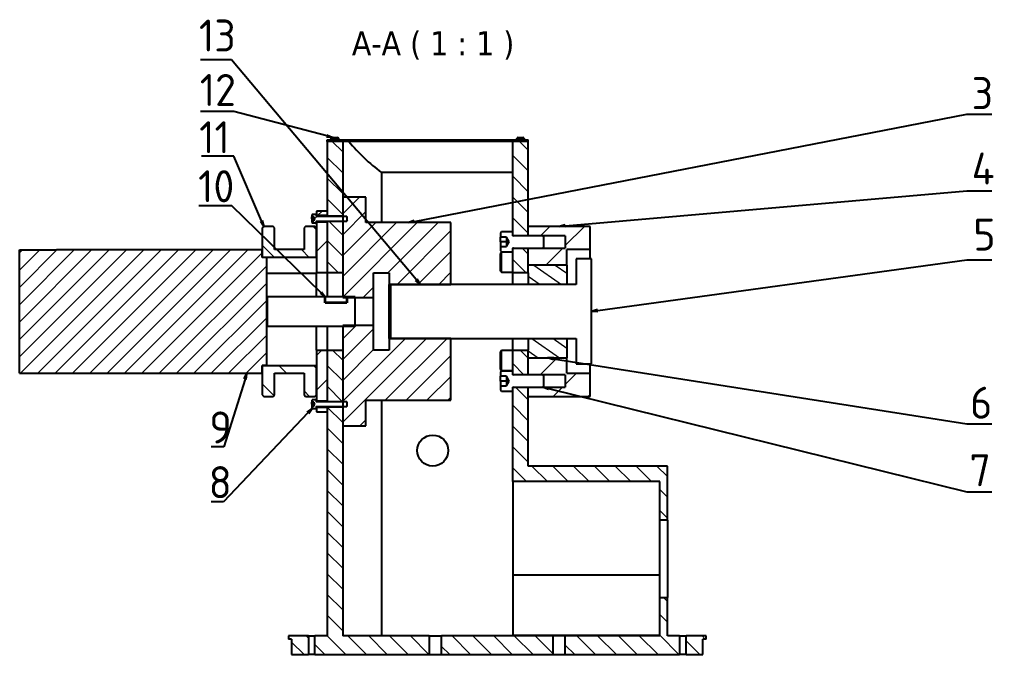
# Model space of a CAD drawing. Header units: millimetres. Extents: x 268 to 3467, y 437 to 2860.
# Drawn here: x 1993 to 3467, y 1898 to 2860 of the extents above; entities that cross this region are included whole.
import ezdxf
from ezdxf import colors
from ezdxf.entities.mleader import LeaderData, LeaderLine
from ezdxf.math import Vec2, Vec3

# ---------------------------------------------------------------- set-up
doc = ezdxf.new("R2010")
doc.units = ezdxf.units.MM
doc.layers.add('Nét mảnh', color=130, linetype='Continuous', lineweight=13)
doc.layers.add('Nét đậm', color=7, linetype='Continuous', lineweight=35)
doc.styles.add('MtXpl_TCVN_7284', font='tcvn+7284-2003r.ttf')
doc.styles.add('PDF Tahoma', font='tahoma.ttf')
pattern_1 = [(135, (-46879.318, -7868.628), (-26.26725, -26.26725), [])]
pattern_2 = [(45, (-1501.696, -1278.653), (-26.26725, 26.26725), [])]
pattern_3 = [(135, (-46879.318, -7868.628), (-15.7603495, -15.7603495), [])]
pattern_4 = [(45, (-46879.318, -7868.628), (-15.7603495, 15.7603495), [])]

# ---------------------------------------------------------------- blocks, each defined once
blk = doc.blocks.new('_Open')
at = {"color": 0, "linetype": 'ByBlock', "lineweight": -2}
for p, q in [((-1, 0.17), (0, 0)), ((-1, -0.17), (0, 0)), ((0, 0), (-1, 0))]:
    blk.add_line(p, q, dxfattribs=at)

msp = doc.modelspace()

# ---------------------------------------------------------------- hatches: boundary and pattern name
at = {"linetype": 'Continuous', "lineweight": 18}
h = msp.add_hatch(dxfattribs=at)
h.set_pattern_fill('ANSI31', scale=11.7, style=0)
h.set_pattern_definition(pattern_2)
h.paths.add_polyline_path([(2459.1, 2674.8), (2763.3, 2674.8), (2763.3, 2677.2), (2459.1, 2677.2)], flags=0)
h = msp.add_hatch(dxfattribs=at)
h.set_pattern_fill('ANSI31', scale=11.7, style=0)
h.set_pattern_definition(pattern_2)
edge = h.paths.add_edge_path(flags=0)
edge.add_line((2488.8, 2554.3), (2489.5, 2555))
edge.add_line((2489.5, 2555), (2489.5, 2560.7))
edge.add_line((2489.5, 2560.7), (2488.8, 2561.3))
edge.add_line((2488.8, 2561.3), (2442.9, 2561.3))
edge.add_arc((2442.9, 2561.6), 0.234, 180, 270, ccw=False)
edge.add_line((2442.7, 2561.6), (2442.7, 2564.2))
edge.add_line((2442.7, 2564.2), (2436.4, 2564.2))
edge.add_line((2436.4, 2564.2), (2435.7, 2563.5))
edge.add_line((2435.7, 2563.5), (2435.7, 2560.8))
edge.add_line((2435.7, 2560.8), (2438.7, 2560.8))
edge.add_line((2438.7, 2560.8), (2440.4, 2557.8))
edge.add_line((2440.4, 2557.8), (2438.7, 2554.8))
edge.add_line((2438.7, 2554.8), (2435.7, 2554.8))
edge.add_line((2435.7, 2554.8), (2435.7, 2552.1))
edge.add_line((2435.7, 2552.1), (2436.4, 2551.4))
edge.add_line((2436.4, 2551.4), (2442.7, 2551.4))
edge.add_line((2442.7, 2551.4), (2442.7, 2554.1))
edge.add_arc((2442.9, 2554.1), 0.234, 90, 180, ccw=False)
edge.add_line((2442.9, 2554.3), (2488.8, 2554.3))
at = {"layer": 'Nét mảnh', "linetype": 'Continuous', "lineweight": 18}
h = msp.add_hatch(dxfattribs=at)
h.set_pattern_fill('ANSI31', color=256, scale=7.02, angle=90, style=0)
h.set_pattern_definition(pattern_3)
h.paths.add_polyline_path([(2482.5, 2674.8), (2459.1, 2674.8), (2459.1, 2561.6), (2482.5, 2561.6)], flags=0)
h = msp.add_hatch(dxfattribs=at)
h.set_pattern_fill('ANSI31', color=256, scale=7.02, angle=90, style=0)
h.set_pattern_definition(pattern_3)
h.paths.add_polyline_path([(2763.3, 2532.1), (2763.3, 2674.8), (2739.9, 2674.8), (2739.9, 2532.1)], flags=0)
h = msp.add_hatch(dxfattribs=at)
h.set_pattern_fill('ANSI31', color=256, scale=7.02, style=0)
h.set_pattern_definition(pattern_4)
h.paths.add_polyline_path([(2552.7, 2458.4), (2646.3, 2458.4), (2646.3, 2552), (2517.6, 2552), (2517.6, 2590.6), (2482.5, 2590.6), (2482.5, 2438.5), (2529.3, 2438.5), (2529.3, 2475.9), (2552.7, 2475.9)], flags=0)
h = msp.add_hatch(dxfattribs=at)
h.set_pattern_fill('ANSI31', color=256, scale=11.7, style=0)
h.set_pattern_definition(pattern_2)
h.paths.add_polyline_path([(2459.1, 2562.5), (2459.1, 2569.5), (2442.7, 2569.5), (2442.7, 2562.5)], flags=0)
h = msp.add_hatch(dxfattribs=at)
h.set_pattern_fill('ANSI31', color=256, scale=11.7, style=0)
h.set_pattern_definition(pattern_2)
h.paths.add_polyline_path([(2442.7, 2475.9), (2459.1, 2475.9), (2459.1, 2553.1), (2442.7, 2553.1)], flags=0)
h = msp.add_hatch(dxfattribs=at)
h.set_pattern_fill('ANSI31', color=256, scale=7.02, angle=90, style=0)
h.set_pattern_definition(pattern_3)
h.paths.add_polyline_path([(2482.5, 2554), (2459.1, 2554), (2459.1, 2475.9), (2482.5, 2475.9)], flags=0)
h = msp.add_hatch(dxfattribs=at)
h.set_pattern_fill('ANSI31', color=256, scale=11.7, angle=90, style=0)
h.set_pattern_definition(pattern_1)
h.paths.add_polyline_path([(2442.7, 2499.3), (2442.7, 2543.8), (2440.3, 2546.1), (2426.3, 2546.1), (2424, 2543.8), (2424, 2511), (2379.5, 2511), (2379.5, 2543.8), (2377.2, 2546.1), (2363.1, 2546.1), (2360.8, 2543.8), (2360.8, 2499.3)], flags=0)
h = msp.add_hatch(dxfattribs=at)
h.set_pattern_fill('ANSI31', color=256, scale=11.7, style=0)
h.set_pattern_definition(pattern_2)
h.paths.add_polyline_path([(2763.3, 2532.1), (2819.4, 2532.1), (2819.4, 2513.4), (2763.3, 2513.4), (2763.3, 2487.6), (2821.8, 2487.6), (2821.8, 2511), (2856.9, 2511), (2856.9, 2546.1), (2763.3, 2546.1)], flags=0)
at = {"layer": 'Nét mảnh'}
h = msp.add_hatch(dxfattribs=at)
h.set_pattern_fill('ANSI31', color=256, scale=5.85)
h.set_pattern_definition([(45, (-46333.848, -7864.73), (-13.1336246, 13.1336246), [])])
h.paths.add_polyline_path([(2049.6, 2511), (2049.6, 2510.9), (1993.4, 2510.9), (1993.4, 2323.9), (2049.6, 2323.9), (2049.6, 2323.8), (2360.8, 2323.8), (2360.8, 2335.5), (2367.8, 2335.5), (2367.8, 2395.2), (2367.8, 2439.6), (2367.8, 2499.3), (2360.8, 2499.3), (2360.8, 2511)])
at = {"layer": 'Nét mảnh', "linetype": 'Continuous', "lineweight": 18}
h = msp.add_hatch(dxfattribs=at)
h.set_pattern_fill('ANSI31', color=256, scale=7.02, angle=90, style=0)
h.set_pattern_definition(pattern_3)
h.paths.add_polyline_path([(2739.9, 2475.9), (2763.3, 2475.9), (2763.3, 2513.4), (2739.9, 2513.4)], flags=0)
at = {"layer": 'Nét mảnh', "true_color": 0x58ba48}
h = msp.add_hatch(dxfattribs=at)
h.set_pattern_fill('ANSI31', color=85, scale=5.85, angle=100)
h.set_pattern_definition([(145, (-46333.848, -7864.73), (-10.653465, -15.214725), [])])
h.paths.add_polyline_path([(2821.8, 2458.4), (2821.8, 2487.6), (2763.3, 2487.6), (2763.3, 2475.9), (2763.3, 2458.4)])
h.paths.add_polyline_path([(2763.3, 2376.5), (2763.3, 2358.9), (2763.3, 2347.2), (2821.8, 2347.2), (2821.8, 2376.5)])
at = {"layer": 'Nét mảnh', "linetype": 'Continuous', "lineweight": 18}
h = msp.add_hatch(dxfattribs=at)
h.set_pattern_fill('ANSI31', color=256, scale=7.02, style=0)
h.set_pattern_definition(pattern_4)
h.paths.add_polyline_path([(2517.6, 2282.9), (2646.3, 2282.9), (2646.3, 2376.5), (2552.7, 2376.5), (2552.7, 2358.9), (2529.3, 2358.9), (2529.3, 2396.4), (2482.5, 2396.4), (2482.5, 2244.3), (2517.6, 2244.3)], flags=0)
h = msp.add_hatch(dxfattribs=at)
h.set_pattern_fill('ANSI31', color=256, scale=11.7, style=0)
h.set_pattern_definition(pattern_2)
h.paths.add_polyline_path([(2459.1, 2358.9), (2442.7, 2358.9), (2442.7, 2281.7), (2459.1, 2281.7)], flags=0)
h = msp.add_hatch(dxfattribs=at)
h.set_pattern_fill('ANSI31', color=256, scale=7.02, angle=90, style=0)
h.set_pattern_definition(pattern_3)
h.paths.add_polyline_path([(2482.5, 2358.9), (2459.1, 2358.9), (2459.1, 2280.8), (2482.5, 2280.8)], flags=0)
h = msp.add_hatch(dxfattribs=at)
h.set_pattern_fill('ANSI31', color=256, scale=7.02, angle=90, style=0)
h.set_pattern_definition(pattern_3)
h.paths.add_polyline_path([(2763.3, 2358.9), (2739.9, 2358.9), (2739.9, 2321.5), (2763.3, 2321.5)], flags=0)
h = msp.add_hatch(dxfattribs=at)
h.set_pattern_fill('ANSI31', color=256, scale=11.7, style=0)
h.set_pattern_definition(pattern_2)
h.paths.add_polyline_path([(2763.3, 2321.5), (2819.4, 2321.5), (2819.4, 2302.8), (2763.3, 2302.8), (2763.3, 2288.7), (2856.9, 2288.7), (2856.9, 2323.8), (2821.8, 2323.8), (2821.8, 2347.2), (2763.3, 2347.2)], flags=0)
h = msp.add_hatch(dxfattribs=at)
h.set_pattern_fill('ANSI31', color=256, scale=11.7, angle=90, style=0)
h.set_pattern_definition(pattern_1)
h.paths.add_polyline_path([(2426.3, 2288.7), (2440.3, 2288.7), (2442.7, 2291.1), (2442.7, 2335.5), (2360.8, 2335.5), (2360.8, 2291.1), (2363.1, 2288.7), (2377.2, 2288.7), (2379.5, 2291.1), (2379.5, 2323.8), (2424, 2323.8), (2424, 2291.1)], flags=0)
h = msp.add_hatch(dxfattribs=at)
h.set_pattern_fill('ANSI31', color=256, scale=7.02, angle=90, style=0)
h.set_pattern_definition(pattern_3)
h.paths.add_polyline_path([(2763.3, 2302.8), (2739.9, 2302.8), (2739.9, 2160), (2962.2, 2160), (2962.2, 2101.5), (2973.9, 2101.5), (2973.9, 2183.4), (2763.3, 2183.4)], flags=0)
h = msp.add_hatch(dxfattribs=at)
h.set_pattern_fill('ANSI31', color=256, scale=7.02, angle=90, style=0)
h.set_pattern_definition(pattern_3)
h.paths.add_polyline_path([(2482.5, 2273.2), (2459.1, 2273.2), (2459.1, 1926), (2440.5, 1926), (2440.5, 1897.9), (2613.5, 1897.9), (2613.5, 1926), (2482.5, 1926)], flags=0)
h = msp.add_hatch(dxfattribs=at)
h.set_pattern_fill('ANSI31', color=256, scale=7.02, angle=90, style=0)
h.set_pattern_definition(pattern_3)
h.paths.add_polyline_path([(2800.7, 1926), (2819.4, 1926), (2819.4, 1897.9), (2992.4, 1897.9), (2992.4, 1926), (2973.9, 1926), (2973.9, 1984.5), (2962.2, 1984.5), (2962.2, 1926.4), (2739.9, 1926.4), (2739.9, 1926), (2632.2, 1926), (2632.2, 1897.9), (2800.7, 1897.9)], flags=0)
h = msp.add_hatch(dxfattribs=at)
h.set_pattern_fill('ANSI31', color=256, scale=7.02, angle=90, style=0)
h.set_pattern_definition(pattern_3)
h.paths.add_polyline_path([(2400.6, 1921.3), (2405.2, 1921.3), (2405.2, 1897.9), (2430.8, 1897.9), (2430.8, 1926), (2400.6, 1926)], flags=0)
h = msp.add_hatch(dxfattribs=at)
h.set_pattern_fill('ANSI31', color=256, scale=7.02, angle=90, style=0)
h.set_pattern_definition(pattern_3)
h.paths.add_polyline_path([(3027.7, 1921.3), (3032.4, 1921.3), (3032.4, 1926), (3002.1, 1926), (3002.1, 1897.9), (3027.7, 1897.9)], flags=0)

# ---------------------------------------------------------------- linework, layer by layer
at = {"color": 7, "linetype": 'Continuous', "lineweight": 25}
for p, q in [((2459.1, 2674.8), (2459.1, 2677.2)), ((2459.1, 2677.2), (2763.3, 2677.2)), ((2482.5, 2674.8), (2459.1, 2674.8)), ((2459.1, 2674.8), (2459.1, 2561.6)), ((2763.3, 2674.8), (2459.1, 2674.8)), ((2464.1, 2678), (2464.1, 2677.2)), ((2464.1, 2678), (2477.4, 2678)), ((2467.4, 2681), (2474.1, 2681)), ((2477.4, 2677.2), (2477.4, 2678)), ((2482.5, 2674.8), (2482.5, 2561.6)), ((2763.3, 2674.8), (2739.9, 2674.8)), ((2739.9, 2532.1), (2739.9, 2674.8)), ((2744.9, 2678), (2744.9, 2677.2)), ((2744.9, 2678), (2758.2, 2678)), ((2748.2, 2681), (2754.9, 2681)), ((2758.2, 2677.2), (2758.2, 2678)), ((2763.3, 2674.8), (2763.3, 2677.2)), ((2763.3, 2532.1), (2763.3, 2674.8)), ((2541, 2628), (2541, 2552)), ((2739.9, 2628), (2541, 2628)), ((2517.6, 2590.6), (2482.5, 2590.6)), ((2482.5, 2590.6), (2482.5, 2438.5)), ((2517.6, 2552), (2517.6, 2590.6)), ((2459.1, 2569.5), (2442.7, 2569.5)), ((2442.7, 2569.5), (2442.7, 2562.5)), ((2459.1, 2569.5), (2459.1, 2562.5)), ((2436.4, 2564.2), (2435.7, 2563.5)), ((2435.7, 2563.5), (2435.7, 2560.8)), ((2438.7, 2560.8), (2435.7, 2560.8)), ((2435.7, 2557.8), (2435.7, 2560.8)), ((2438.7, 2557.8), (2435.7, 2557.8)), ((2435.7, 2557.8), (2435.7, 2554.8)), ((2435.7, 2554.8), (2435.7, 2552.1)), ((2435.7, 2554.8), (2438.7, 2554.8)), ((2435.7, 2552.1), (2436.4, 2551.4)), ((2442.7, 2564.2), (2436.4, 2564.2)), ((2436.4, 2551.4), (2442.7, 2551.4)), ((2440.4, 2557.8), (2438.7, 2560.8)), ((2438.7, 2560.8), (2438.7, 2559.3)), ((2438.7, 2559.3), (2438.7, 2556.3)), ((2438.7, 2554.8), (2440.4, 2557.8)), ((2438.7, 2556.3), (2438.7, 2554.8)), ((2442.7, 2561.6), (2442.7, 2564.2)), ((2459.1, 2562.5), (2442.7, 2562.5)), ((2442.7, 2551.4), (2442.7, 2554.1)), ((2442.7, 2553.1), (2459.1, 2553.1)), ((2442.7, 2553.1), (2442.7, 2475.9)), ((2488.8, 2561.3), (2442.9, 2561.3)), ((2442.9, 2554.3), (2488.8, 2554.3)), ((2482.5, 2561.6), (2459.1, 2561.6)), ((2459.1, 2561.6), (2459.1, 2561.3)), ((2459.1, 2554.3), (2459.1, 2554)), ((2459.1, 2554), (2482.5, 2554)), ((2459.1, 2554), (2459.1, 2475.9)), ((2459.1, 2553.1), (2459.1, 2475.9)), ((2482.5, 2554), (2482.5, 2475.9)), ((2488.8, 2561.3), (2489.5, 2560.7)), ((2489.5, 2555), (2488.8, 2554.3)), ((2489.5, 2555), (2489.5, 2560.7)), ((2646.3, 2552), (2517.6, 2552)), ((2646.3, 2458.4), (2646.3, 2552)), ((2363.1, 2546.1), (2360.8, 2543.8)), ((2360.8, 2543.8), (2360.8, 2499.3)), ((2377.2, 2546.1), (2363.1, 2546.1)), ((2379.5, 2543.8), (2377.2, 2546.1)), ((2379.5, 2511), (2379.5, 2543.8)), ((2426.3, 2546.1), (2424, 2543.8)), ((2424, 2543.8), (2424, 2511)), ((2440.3, 2546.1), (2426.3, 2546.1)), ((2442.7, 2543.8), (2440.3, 2546.1)), ((2442.7, 2499.3), (2442.7, 2543.8)), ((2723, 2537.9), (2721.1, 2536.1)), ((2721.1, 2536.1), (2721.1, 2529.8)), ((2739.9, 2537.9), (2723, 2537.9)), ((2739.9, 2533), (2739.9, 2537.9)), ((2856.9, 2546.1), (2763.3, 2546.1)), ((2763.3, 2532.1), (2763.3, 2546.1)), ((2856.9, 2511), (2856.9, 2546.1)), ((2730.5, 2529.8), (2721.1, 2529.8)), ((2721.1, 2522.7), (2721.1, 2529.8)), ((2730.5, 2522.7), (2721.1, 2522.7)), ((2721.1, 2522.7), (2721.1, 2515.6)), ((2734.6, 2522.7), (2730.5, 2529.8)), ((2730.5, 2529.8), (2730.5, 2526.3)), ((2730.5, 2526.3), (2730.5, 2519.1)), ((2730.5, 2515.6), (2734.6, 2522.7)), ((2763.3, 2532.1), (2739.9, 2532.1)), ((2785.1, 2532.1), (2740.8, 2532.1)), ((2819.4, 2532.1), (2763.3, 2532.1)), ((2785.1, 2532.1), (2786.7, 2530.5)), ((2786.7, 2515), (2786.7, 2530.5)), ((2819.4, 2532.1), (2819.4, 2513.4)), ((1993.4, 2323.9), (1993.4, 2510.9)), ((1993.4, 2510.9), (2049.6, 2510.9)), ((2049.6, 2510.9), (2049.6, 2511)), ((2049.6, 2511), (2360.8, 2511)), ((2360.8, 2499.3), (2360.8, 2511)), ((2424, 2511), (2379.5, 2511)), ((2721.1, 2515.6), (2721.1, 2509.4)), ((2721.1, 2515.6), (2730.5, 2515.6)), ((2721.1, 2509.4), (2723, 2507.5)), ((2723, 2507.1), (2721.1, 2505.2)), ((2723, 2507.5), (2739.9, 2507.5)), ((2739.9, 2507.1), (2723, 2507.1)), ((2723, 2476.7), (2723, 2507.1)), ((2730.5, 2519.1), (2730.5, 2515.6)), ((2739.9, 2513.4), (2763.3, 2513.4)), ((2739.9, 2475.9), (2739.9, 2513.4)), ((2739.9, 2507.5), (2739.9, 2512.4)), ((2740.8, 2513.4), (2785.1, 2513.4)), ((2763.3, 2475.9), (2763.3, 2513.4)), ((2763.3, 2513.4), (2819.4, 2513.4)), ((2763.3, 2487.6), (2763.3, 2513.4)), ((2786.7, 2515), (2785.1, 2513.4)), ((2856.9, 2511), (2821.8, 2511)), ((2821.8, 2487.6), (2821.8, 2511)), ((2856.9, 2497), (2856.9, 2511)), ((2367.8, 2499.3), (2360.8, 2499.3)), ((2442.7, 2499.3), (2360.8, 2499.3)), ((2367.8, 2439.6), (2367.8, 2499.3)), ((2721.1, 2478.5), (2721.1, 2505.2)), ((2835.8, 2497), (2835.8, 2458.4)), ((2859.2, 2497), (2835.8, 2497)), ((2859.2, 2337.9), (2859.2, 2497)), ((2721.1, 2478.5), (2723, 2476.7)), ((2723, 2476.7), (2739.9, 2476.7)), ((2821.8, 2487.6), (2763.3, 2487.6)), ((2821.8, 2487.6), (2821.8, 2458.4)), ((2459.1, 2475.9), (2442.7, 2475.9)), ((2442.7, 2439.6), (2442.7, 2475.9)), ((2482.5, 2475.9), (2459.1, 2475.9)), ((2459.1, 2475.9), (2459.1, 2439.6)), ((2529.3, 2475.9), (2552.7, 2475.9)), ((2529.3, 2438.5), (2529.3, 2475.9)), ((2552.7, 2475.9), (2552.7, 2458.4)), ((2763.3, 2475.9), (2739.9, 2475.9)), ((2739.9, 2458.4), (2739.9, 2475.9)), ((2763.3, 2475.9), (2763.3, 2458.4)), ((2552.7, 2458.4), (2646.3, 2458.4)), ((2552.7, 2376.5), (2552.7, 2458.4)), ((2555, 2458.4), (2555, 2376.5)), ((2835.8, 2458.4), (2555, 2458.4)), ((2501.2, 2439.6), (2367.8, 2439.6)), ((2482.5, 2438.5), (2529.3, 2438.5)), ((2501.2, 2395.2), (2501.2, 2439.6)), ((2529.3, 2396.4), (2529.3, 2438.5)), ((2367.8, 2395.2), (2501.2, 2395.2)), ((2367.8, 2335.5), (2367.8, 2395.2)), ((2442.7, 2358.9), (2442.7, 2395.2)), ((2459.1, 2395.2), (2459.1, 2358.9)), ((2529.3, 2396.4), (2482.5, 2396.4)), ((2482.5, 2396.4), (2482.5, 2244.3)), ((2529.3, 2358.9), (2529.3, 2396.4)), ((2552.7, 2376.5), (2552.7, 2358.9)), ((2646.3, 2376.5), (2552.7, 2376.5)), ((2555, 2376.5), (2835.8, 2376.5)), ((2646.3, 2282.9), (2646.3, 2376.5)), ((2739.9, 2358.9), (2739.9, 2376.5)), ((2763.3, 2376.5), (2763.3, 2358.9)), ((2821.8, 2376.5), (2821.8, 2347.2)), ((2835.8, 2376.5), (2835.8, 2337.9)), ((2442.7, 2358.9), (2459.1, 2358.9)), ((2442.7, 2358.9), (2442.7, 2281.7)), ((2459.1, 2358.9), (2482.5, 2358.9)), ((2459.1, 2358.9), (2459.1, 2280.8)), ((2459.1, 2358.9), (2459.1, 2281.7)), ((2482.5, 2358.9), (2482.5, 2280.8)), ((2552.7, 2358.9), (2529.3, 2358.9)), ((2739.9, 2358.9), (2763.3, 2358.9)), ((2739.9, 2321.5), (2739.9, 2358.9)), ((2763.3, 2321.5), (2763.3, 2358.9)), ((2723, 2358.2), (2721.1, 2356.3)), ((2721.1, 2329.6), (2721.1, 2356.3)), ((2739.9, 2358.2), (2723, 2358.2)), ((2723, 2327.7), (2723, 2358.2)), ((2763.3, 2347.2), (2821.8, 2347.2)), ((2763.3, 2321.5), (2763.3, 2347.2)), ((2821.8, 2323.8), (2821.8, 2347.2)), ((2367.8, 2335.5), (2360.8, 2335.5)), ((2360.8, 2323.8), (2360.8, 2335.5)), ((2360.8, 2335.5), (2442.7, 2335.5)), ((2360.8, 2335.5), (2360.8, 2291.1)), ((2442.7, 2291.1), (2442.7, 2335.5)), ((2721.1, 2329.6), (2723, 2327.7)), ((2835.8, 2337.9), (2859.2, 2337.9)), ((2856.9, 2323.8), (2856.9, 2337.9)), ((1993.4, 2323.9), (2049.6, 2323.9)), ((2049.6, 2323.8), (2049.6, 2323.9)), ((2049.6, 2323.8), (2360.8, 2323.8)), ((2379.5, 2323.8), (2424, 2323.8)), ((2379.5, 2291.1), (2379.5, 2323.8)), ((2424, 2323.8), (2424, 2291.1)), ((2723, 2327.3), (2721.1, 2325.5)), ((2721.1, 2325.5), (2721.1, 2319.2)), ((2730.5, 2319.2), (2721.1, 2319.2)), ((2721.1, 2312.1), (2721.1, 2319.2)), ((2723, 2327.7), (2739.9, 2327.7)), ((2739.9, 2327.3), (2723, 2327.3)), ((2734.6, 2312.1), (2730.5, 2319.2)), ((2730.5, 2319.2), (2730.5, 2315.7)), ((2730.5, 2315.7), (2730.5, 2308.5)), ((2739.9, 2322.4), (2739.9, 2327.3)), ((2763.3, 2321.5), (2739.9, 2321.5)), ((2785.1, 2321.5), (2740.8, 2321.5)), ((2819.4, 2321.5), (2763.3, 2321.5)), ((2785.1, 2321.5), (2786.7, 2319.9)), ((2786.7, 2304.4), (2786.7, 2319.9)), ((2819.4, 2321.5), (2819.4, 2302.8)), ((2821.8, 2323.8), (2856.9, 2323.8)), ((2856.9, 2288.7), (2856.9, 2323.8)), ((2730.5, 2312.1), (2721.1, 2312.1)), ((2721.1, 2312.1), (2721.1, 2305)), ((2721.1, 2305), (2721.1, 2298.8)), ((2721.1, 2305), (2730.5, 2305)), ((2730.5, 2305), (2734.6, 2312.1)), ((2730.5, 2308.5), (2730.5, 2305)), ((2739.9, 2302.8), (2763.3, 2302.8)), ((2739.9, 2160), (2739.9, 2302.8)), ((2739.9, 2296.9), (2739.9, 2301.8)), ((2740.8, 2302.8), (2785.1, 2302.8)), ((2763.3, 2183.4), (2763.3, 2302.8)), ((2763.3, 2302.8), (2819.4, 2302.8)), ((2763.3, 2288.7), (2763.3, 2302.8)), ((2786.7, 2304.4), (2785.1, 2302.8)), ((2360.8, 2291.1), (2363.1, 2288.7)), ((2363.1, 2288.7), (2377.2, 2288.7)), ((2377.2, 2288.7), (2379.5, 2291.1)), ((2424, 2291.1), (2426.3, 2288.7)), ((2426.3, 2288.7), (2440.3, 2288.7)), ((2440.3, 2288.7), (2442.7, 2291.1)), ((2721.1, 2298.8), (2723, 2296.9)), ((2723, 2296.9), (2739.9, 2296.9)), ((2763.3, 2288.7), (2856.9, 2288.7)), ((2436.4, 2283.4), (2435.7, 2282.7)), ((2435.7, 2282.7), (2435.7, 2280)), ((2438.7, 2280), (2435.7, 2280)), ((2435.7, 2277), (2435.7, 2280)), ((2438.7, 2277), (2435.7, 2277)), ((2435.7, 2277), (2435.7, 2274)), ((2435.7, 2274), (2435.7, 2271.3)), ((2435.7, 2274), (2438.7, 2274)), ((2435.7, 2271.3), (2436.4, 2270.6)), ((2442.7, 2283.4), (2436.4, 2283.4)), ((2436.4, 2270.6), (2442.7, 2270.6)), ((2440.4, 2277), (2438.7, 2280)), ((2438.7, 2280), (2438.7, 2278.5)), ((2438.7, 2278.5), (2438.7, 2275.5)), ((2438.7, 2274), (2440.4, 2277)), ((2438.7, 2275.5), (2438.7, 2274)), ((2442.7, 2280.8), (2442.7, 2283.4)), ((2459.1, 2281.7), (2442.7, 2281.7)), ((2442.7, 2270.6), (2442.7, 2273.3)), ((2442.7, 2272.3), (2459.1, 2272.3)), ((2442.7, 2272.3), (2442.7, 2265.3)), ((2488.8, 2280.5), (2442.9, 2280.5)), ((2442.9, 2273.5), (2488.8, 2273.5)), ((2482.5, 2280.8), (2459.1, 2280.8)), ((2459.1, 2280.8), (2459.1, 2280.5)), ((2459.1, 2273.5), (2459.1, 2273.2)), ((2459.1, 2273.2), (2482.5, 2273.2)), ((2459.1, 2273.2), (2459.1, 1926)), ((2459.1, 2272.3), (2459.1, 2265.3)), ((2482.5, 2273.2), (2482.5, 1926)), ((2488.8, 2280.5), (2489.5, 2279.9)), ((2489.5, 2274.2), (2488.8, 2273.5)), ((2489.5, 2274.2), (2489.5, 2279.9)), ((2517.6, 2282.9), (2646.3, 2282.9)), ((2517.6, 2244.3), (2517.6, 2282.9)), ((2541, 2282.9), (2541, 1926)), ((2442.7, 2265.3), (2459.1, 2265.3)), ((2482.5, 2244.3), (2517.6, 2244.3)), ((2973.9, 2183.4), (2763.3, 2183.4)), ((2973.9, 2101.5), (2973.9, 2183.4)), ((2962.2, 2160), (2739.9, 2160)), ((2739.9, 2160), (2739.9, 2018.2)), ((2962.2, 2101.5), (2962.2, 2160)), ((2973.9, 2101.5), (2962.2, 2101.5)), ((2962.2, 1984.5), (2962.2, 2101.5)), ((2973.9, 2101.5), (2973.9, 1984.5)), ((2962.2, 2018.2), (2739.9, 2018.2)), ((2739.9, 2018.2), (2739.9, 1926.7)), ((2962.2, 1926.4), (2962.2, 1984.5)), ((2962.2, 1984.5), (2973.9, 1984.5)), ((2973.9, 1926), (2973.9, 1984.5)), ((2400.6, 1926), (2400.6, 1921.3)), ((2430.8, 1926), (2400.6, 1926)), ((2405.2, 1921.3), (2400.6, 1921.3)), ((2405.2, 1921.3), (2405.2, 1897.9)), ((2430.8, 1926), (2430.8, 1897.9)), ((2430.8, 1926), (2440.5, 1926)), ((2440.5, 1897.9), (2440.5, 1926)), ((2459.1, 1926), (2440.5, 1926)), ((2613.5, 1926), (2482.5, 1926)), ((2613.5, 1926), (2613.5, 1897.9)), ((2613.5, 1926), (2632.2, 1926)), ((2632.2, 1897.9), (2632.2, 1926)), ((2739.9, 1926), (2632.2, 1926)), ((2962.2, 1926.7), (2739.9, 1926.7)), ((2739.9, 1926.4), (2739.9, 1926.7)), ((2962.2, 1926.4), (2739.9, 1926.4)), ((2739.9, 1926), (2739.9, 1926.4)), ((2800.7, 1926), (2800.7, 1897.9)), ((2819.4, 1926), (2800.7, 1926)), ((2819.4, 1897.9), (2819.4, 1926)), ((2992.4, 1926), (2973.9, 1926)), ((2992.4, 1926), (2992.4, 1897.9)), ((2992.4, 1926), (3002.1, 1926)), ((3002.1, 1897.9), (3002.1, 1926)), ((3032.4, 1926), (3002.1, 1926)), ((3027.7, 1897.9), (3027.7, 1921.3)), ((3032.4, 1921.3), (3027.7, 1921.3)), ((3032.4, 1921.3), (3032.4, 1926)), ((2405.2, 1897.9), (2430.8, 1897.9)), ((2440.5, 1897.9), (2430.8, 1897.9)), ((2440.5, 1897.9), (2613.5, 1897.9)), ((2613.5, 1897.9), (2632.2, 1897.9)), ((2632.2, 1897.9), (2800.7, 1897.9)), ((2800.7, 1897.9), (2819.4, 1897.9)), ((2819.4, 1897.9), (2992.4, 1897.9)), ((3002.1, 1897.9), (2992.4, 1897.9)), ((3002.1, 1897.9), (3027.7, 1897.9))]:
    msp.add_line(p, q, dxfattribs=at)
at = {"color": 8, "linetype": 'Continuous', "lineweight": 25}
msp.add_line((2367.8, 2475.3), (2442.7, 2475.3), dxfattribs=at)
at = {"color": 7, "linetype": 'Continuous', "lineweight": 25}
msp.add_circle((2618.8, 2206.8), 23.4, dxfattribs=at)
for centre, radius, start, end in [((2470.8, 2673.9), 7.84, 115.1629, 148.2537), ((2470.8, 2673.9), 7.84, 31.7463, 64.8371), ((2716.5, 2862), 292.5, 219.7918, 233.1301), ((2751.6, 2673.9), 7.84, 115.1629, 148.2537), ((2751.6, 2673.9), 7.84, 31.7463, 64.8371), ((2442.9, 2561.6), 0.234, 180, 270), ((2442.9, 2554.1), 0.234, 90, 180), ((2740.8, 2533), 0.936, 180, 270), ((2740.8, 2512.4), 0.936, 90, 180), ((2740.8, 2322.4), 0.936, 180, 270), ((2740.8, 2301.8), 0.936, 90, 180), ((2442.9, 2280.8), 0.234, 180, 270), ((2442.9, 2273.3), 0.234, 90, 180)]:
    msp.add_arc(centre, radius, start, end, dxfattribs=at)
at = {"layer": 'Nét đậm'}
for p, q in [((2367.8, 2439.6), (2367.8, 2395.2)), ((2456, 2430.3), (2456, 2439.6)), ((2488.8, 2439.6), (2488.8, 2430.3)), ((2488.8, 2430.3), (2456, 2430.3))]:
    msp.add_line(p, q, dxfattribs=at)

# ---------------------------------------------------------------- texts
at = {"layer": 'Nét đậm', "attachment_point": 1, "style": 'MtXpl_TCVN_7284'}
for s, insert, char_height in [('13', (2265, 2859.4), 48.46), ('12', (2266.3, 2777), 48.46), ('3', (3434.2, 2772.2), 48.5), ('11', (2265.4, 2705.4), 48.46), ('4', (3434.3, 2658), 48.5), ('10', (2263.7, 2631.2), 48.46), ('5', (3436.8, 2558.1), 48.5), ('6', (3432, 2303.5), 48.5), ('9', (2280.7, 2266), 48.5), ('7', (3430.9, 2201.3), 48.5), ('8', (2279.7, 2183.1), 48.5)]:
    msp.add_mtext_dynamic_manual_height_columns(s, width=212.713, gutter_width=58.5, heights=[0], dxfattribs=dict(at, insert=insert, char_height=char_height))
at = {"layer": 'Nét đậm', "insert": (2496.4, 2820.2), "char_height": 36.503, "attachment_point": 4, "style": 'PDF Tahoma'}
msp.add_mtext('A-A ( 1 : 1 )', dxfattribs=at)

# ---------------------------------------------------------------- leaders
at = {"layer": 'Nét đậm'}
ml = msp.add_multileader_mtext('Standard', dxfattribs=at)
ml.set_content('', color=256)
ml.set_leader_properties()
ml.set_arrow_properties(name='OPEN')
ml.build(insert=Vec2(0, 0))
ml.multileader.update_dxf_attribs({"text_left_attachment_type": 5, "arrow_head_size": 9.36})
ctx = ml.context
ctx.base_point, ctx.char_height, ctx.arrow_head_size, ctx.landing_gap_size, ctx.plane_origin = Vec3(2257.7, 2793.3), 10.2, 9.36, 4.68, Vec3(2599.5, 2458.4)
ctx.left_attachment, ctx.text_align_type = 5, 2
notes = []
notes.append((ctx, [(0, (1, 1, 0), (2314.1, 2798.4), (-1, 0), 47, [(0, [(2599.5, 2458.4)], 0, [])])]))
ctx.mtext.insert, ctx.mtext.alignment, ctx.mtext.flow_direction = Vec3(2262.4, 2803.5), 3, 5
ml = msp.add_multileader_mtext('Standard', dxfattribs=at)
ml.set_content('', color=256)
ml.set_leader_properties()
ml.set_arrow_properties(name='OPEN')
ml.build(insert=Vec2(0, 0))
ml.multileader.update_dxf_attribs({"text_left_attachment_type": 5, "arrow_head_size": 9.36})
ctx = ml.context
ctx.base_point, ctx.char_height, ctx.arrow_head_size, ctx.landing_gap_size, ctx.plane_origin = Vec3(2257.7, 2715.2), 10.2, 9.36, 4.68, Vec3(2467.4, 2681)
ctx.left_attachment, ctx.text_align_type = 5, 2
notes.append((ctx, [(0, (1, 1, 0), (2317.7, 2720.4), (-1, 0), 50.6, [(0, [(2467.4, 2681)], 0, [])])]))
ctx.mtext.insert, ctx.mtext.alignment, ctx.mtext.flow_direction = Vec3(2262.4, 2725.5), 3, 5
ml = msp.add_multileader_mtext('Standard', dxfattribs=at)
ml.set_content('', color=256)
ml.set_leader_properties()
ml.set_arrow_properties(name='OPEN')
ml.build(insert=Vec2(0, 0))
ml.multileader.update_dxf_attribs({"text_left_attachment_type": 5, "arrow_head_size": 9.36})
ctx = ml.context
ctx.base_point, ctx.char_height, ctx.arrow_head_size, ctx.landing_gap_size, ctx.plane_origin = Vec3(3460, 2716.3), 10.2, 9.36, 4.68, Vec3(2581.9, 2552)
ctx.left_attachment = 5
notes.append((ctx, [(0, (1, 1, 0), (3426.8, 2716.3), (1, 0), 33.2, [(0, [(2581.9, 2552)], 0, [])])]))
ctx.mtext.insert, ctx.mtext.flow_direction = Vec3(3464.7, 2726.6), 5
ml = msp.add_multileader_mtext('Standard', dxfattribs=at)
ml.set_content('', color=256)
ml.set_leader_properties()
ml.set_arrow_properties(name='OPEN')
ml.build(insert=Vec2(0, 0))
ml.multileader.update_dxf_attribs({"text_left_attachment_type": 5, "arrow_head_size": 9.36})
ctx = ml.context
ctx.base_point, ctx.char_height, ctx.arrow_head_size, ctx.landing_gap_size, ctx.plane_origin = Vec3(2259.4, 2647.4), 10.2, 9.36, 4.68, Vec3(2363.1, 2546.1)
ctx.left_attachment, ctx.text_align_type = 5, 2
notes.append((ctx, [(0, (1, 1, 0), (2317.7, 2652.5), (-1, 0), 48.9, [(0, [(2363.1, 2546.1)], 0, [])])]))
ctx.mtext.insert, ctx.mtext.alignment, ctx.mtext.flow_direction = Vec3(2264.1, 2657.6), 3, 5
ml = msp.add_multileader_mtext('Standard', dxfattribs=at)
ml.set_content('', color=256)
ml.set_leader_properties()
ml.set_arrow_properties(name='OPEN')
ml.build(insert=Vec2(0, 0))
ml.multileader.update_dxf_attribs({"text_left_attachment_type": 5, "arrow_head_size": 9.36})
ctx = ml.context
ctx.base_point, ctx.char_height, ctx.arrow_head_size, ctx.landing_gap_size, ctx.plane_origin = Vec3(3460, 2600.3), 10.2, 9.36, 4.68, Vec3(2810.1, 2546.1)
ctx.left_attachment = 5
notes.append((ctx, [(0, (1, 1, 0), (3426.8, 2600.3), (1, 0), 33.2, [(0, [(2810.1, 2546.1)], 0, [])])]))
ctx.mtext.insert, ctx.mtext.flow_direction = Vec3(3464.7, 2610.6), 5
ml = msp.add_multileader_mtext('Standard', dxfattribs=at)
ml.set_content('', color=256)
ml.set_leader_properties()
ml.set_arrow_properties(name='OPEN')
ml.build(insert=Vec2(0, 0))
ml.multileader.update_dxf_attribs({"text_left_attachment_type": 5, "arrow_head_size": 9.36})
ctx = ml.context
ctx.base_point, ctx.char_height, ctx.arrow_head_size, ctx.landing_gap_size, ctx.plane_origin = Vec3(2255.3, 2572.4), 10.2, 9.36, 4.68, Vec3(2456, 2439.6)
ctx.left_attachment, ctx.text_align_type = 5, 2
notes.append((ctx, [(0, (1, 1, 0), (2314.5, 2577.5), (-1, 0), 49.8, [(0, [(2456, 2439.6)], 0, [])])]))
ctx.mtext.insert, ctx.mtext.alignment, ctx.mtext.flow_direction = Vec3(2260, 2582.6), 3, 5
ml = msp.add_multileader_mtext('Standard', dxfattribs=at)
ml.set_content('', color=256)
ml.set_leader_properties()
ml.set_arrow_properties(name='OPEN')
ml.build(insert=Vec2(0, 0))
ml.multileader.update_dxf_attribs({"text_left_attachment_type": 5, "arrow_head_size": 9.36})
ctx = ml.context
ctx.base_point, ctx.char_height, ctx.arrow_head_size, ctx.landing_gap_size, ctx.plane_origin = Vec3(3460, 2495.4), 10.2, 9.36, 4.68, Vec3(2859.2, 2417.4)
ctx.left_attachment = 5
notes.append((ctx, [(0, (1, 1, 0), (3426.8, 2495.4), (1, 0), 33.2, [(0, [(2859.2, 2417.4)], 0, [])])]))
ctx.mtext.insert, ctx.mtext.flow_direction = Vec3(3464.7, 2505.6), 5
ml = msp.add_multileader_mtext('Standard', dxfattribs=at)
ml.set_content('', color=256)
ml.set_leader_properties()
ml.set_arrow_properties(name='OPEN')
ml.build(insert=Vec2(0, 0))
ml.multileader.update_dxf_attribs({"text_left_attachment_type": 5, "arrow_head_size": 9.36})
ctx = ml.context
ctx.base_point, ctx.char_height, ctx.arrow_head_size, ctx.landing_gap_size, ctx.plane_origin = Vec3(3460, 2247.2), 10.2, 9.36, 4.68, Vec3(2792.5, 2347.2)
ctx.left_attachment = 5
notes.append((ctx, [(0, (1, 1, 0), (3426.8, 2247.2), (1, 0), 33.2, [(0, [(2792.5, 2347.2)], 0, [])])]))
ctx.mtext.insert, ctx.mtext.flow_direction = Vec3(3464.7, 2257.5), 5
ml = msp.add_multileader_mtext('Standard', dxfattribs=at)
ml.set_content('', color=256)
ml.set_leader_properties()
ml.set_arrow_properties(name='OPEN')
ml.build(insert=Vec2(0, 0))
ml.multileader.update_dxf_attribs({"text_left_attachment_type": 5, "arrow_head_size": 9.36})
ctx = ml.context
ctx.base_point, ctx.char_height, ctx.arrow_head_size, ctx.landing_gap_size, ctx.plane_origin = Vec3(2274.3, 2207.1), 10.2, 9.36, 4.68, Vec3(2337.7, 2323.8)
ctx.left_attachment, ctx.text_align_type = 5, 2
notes.append((ctx, [(0, (1, 1, 0), (2302.4, 2212.2), (-1, 0), 18.7, [(0, [(2337.7, 2323.8)], 0, [])])]))
ctx.mtext.insert, ctx.mtext.alignment, ctx.mtext.flow_direction = Vec3(2279, 2217.3), 3, 5
ml = msp.add_multileader_mtext('Standard', dxfattribs=at)
ml.set_content('', color=256)
ml.set_leader_properties()
ml.set_arrow_properties(name='OPEN')
ml.build(insert=Vec2(0, 0))
ml.multileader.update_dxf_attribs({"text_left_attachment_type": 5, "arrow_head_size": 9.36})
ctx = ml.context
ctx.base_point, ctx.char_height, ctx.arrow_head_size, ctx.landing_gap_size, ctx.plane_origin = Vec3(3460, 2144.5), 10.2, 9.36, 4.68, Vec3(2785.1, 2302.8)
ctx.left_attachment = 5
notes.append((ctx, [(0, (1, 1, 0), (3426.8, 2144.5), (1, 0), 33.2, [(0, [(2785.1, 2302.8)], 0, [])])]))
ctx.mtext.insert, ctx.mtext.flow_direction = Vec3(3464.7, 2154.8), 5
ml = msp.add_multileader_mtext('Standard', dxfattribs=at)
ml.set_content('', color=256)
ml.set_leader_properties()
ml.set_arrow_properties(name='OPEN')
ml.build(insert=Vec2(0, 0))
ml.multileader.update_dxf_attribs({"text_left_attachment_type": 5, "arrow_head_size": 9.36})
ctx = ml.context
ctx.base_point, ctx.char_height, ctx.arrow_head_size, ctx.landing_gap_size, ctx.plane_origin = Vec3(2274.2, 2124), 10.2, 9.36, 4.68, Vec3(2436.4, 2270.6)
ctx.left_attachment, ctx.text_align_type = 5, 2
notes.append((ctx, [(0, (1, 1, 0), (2302.3, 2129.1), (-1, 0), 18.7, [(0, [(2436.4, 2270.6)], 0, [])])]))
ctx.mtext.insert, ctx.mtext.alignment, ctx.mtext.flow_direction = Vec3(2278.9, 2134.3), 3, 5
for ctx, leaders in notes:
    for number, flags, end, landing, length, lines in leaders:
        leader = LeaderData()
        leader.index, (leader.has_last_leader_line, leader.has_dogleg_vector, leader.attachment_direction) = number, flags
        leader.last_leader_point, leader.dogleg_vector, leader.dogleg_length = Vec3(end), Vec3(landing), length
        for number, points, colour, breaks in lines:
            line = LeaderLine()
            line.index, line.vertices, line.color, line.breaks = number, Vec3.list(points), colors.encode_raw_color(colour), breaks
            leader.lines.append(line)
        ctx.leaders.append(leader)

doc.saveas('drawing.dxf')
